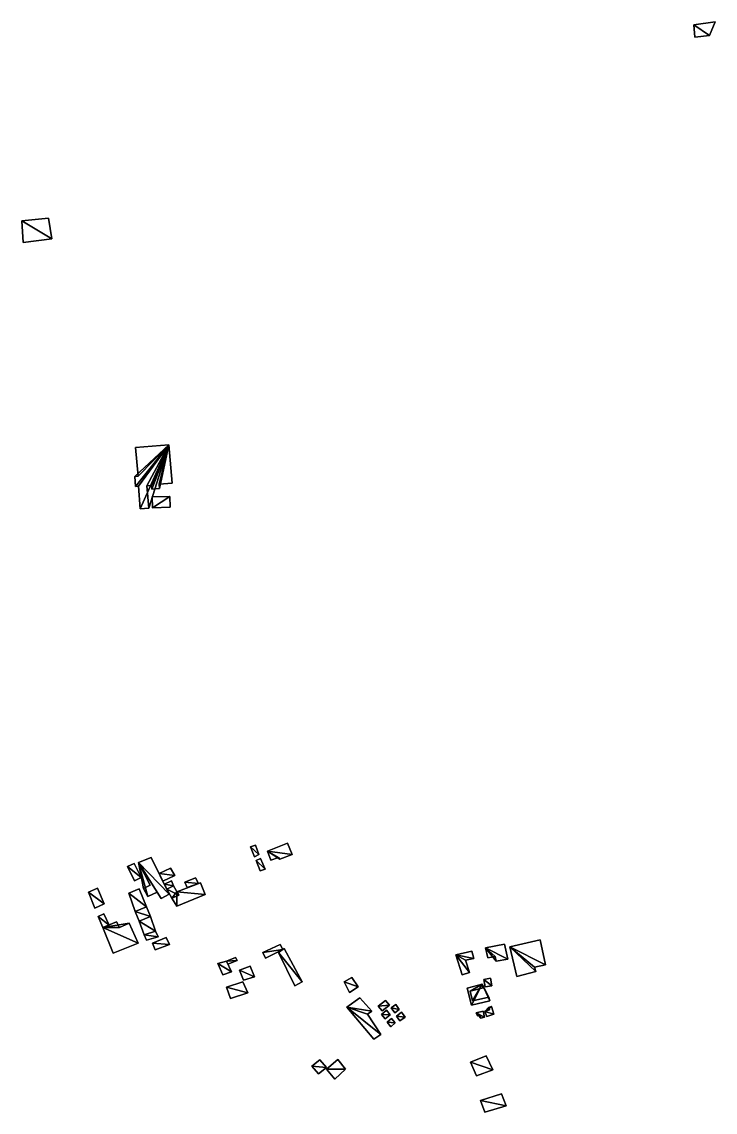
# Model space of a CAD drawing. Header units: metres. Extents: x -3947 to 4280, y -3529 to 2326.
# Drawn here: x -2013 to -1194, y -1935 to -648 of the extents above; entities that cross this region are included whole.
import ezdxf

# ---------------------------------------------------------------- set-up
doc = ezdxf.new("R2010")
doc.units = ezdxf.units.M

msp = doc.modelspace()

# ---------------------------------------------------------------- linework, layer by layer
at = {"layer": 'MUROS'}
for points in [[(-1194, -647.7), (-1219.2, -651.2), (-1219.2, -651.2, 5), (-1194, -647.7, 5)], [(-1219.2, -651.2), (-1217.9, -665.9), (-1217.9, -665.9, 5), (-1219.2, -651.2, 5)], [(-1200.6, -663.9), (-1194, -647.7), (-1194, -647.7, 5), (-1200.6, -663.9, 5)], [(-1217.9, -665.9), (-1200.6, -663.9), (-1200.6, -663.9, 5), (-1217.9, -665.9, 5)], [(-1981, -879.4), (-2012.7, -882.5), (-2012.7, -882.5, 5), (-1981, -879.4, 5)], [(-2012.7, -882.5), (-2011.1, -908.1), (-2011.1, -908.1, 5), (-2012.7, -882.5, 5)], [(-1977.4, -903.7), (-1981, -879.4), (-1981, -879.4, 5), (-1977.4, -903.7, 5)], [(-2011.1, -908.1), (-1977.4, -903.7), (-1977.4, -903.7, 5), (-2011.1, -908.1, 5)], [(-1839, -1146.8), (-1878.3, -1150), (-1878.3, -1150, 5), (-1839, -1146.8, 5)], [(-1878.3, -1150), (-1875.5, -1184), (-1875.5, -1184, 5), (-1878.3, -1150, 5)], [(-1835.3, -1192.1), (-1839, -1146.8), (-1839, -1146.8, 5), (-1835.3, -1192.1, 5)], [(-1875.5, -1184), (-1879.3, -1184.3), (-1879.3, -1184.3, 5), (-1875.5, -1184, 5)], [(-1879.3, -1184.3), (-1878.3, -1196.2), (-1878.3, -1196.2, 5), (-1879.3, -1184.3, 5)], [(-1878.3, -1196.2), (-1875, -1195.9), (-1875, -1195.9, 5), (-1878.3, -1196.2, 5)], [(-1875, -1195.9), (-1872.9, -1222.6), (-1872.9, -1222.6, 5), (-1875, -1195.9, 5)], [(-1865, -1195.3), (-1859.5, -1194.8), (-1859.5, -1194.8, 5), (-1865, -1195.3, 5)], [(-1862.8, -1221.8), (-1865, -1195.3), (-1865, -1195.3, 5), (-1862.8, -1221.8, 5)], [(-1859.5, -1194.8), (-1859.2, -1199.1), (-1859.2, -1199.1, 5), (-1859.5, -1194.8, 5)], [(-1850.5, -1193.3), (-1835.3, -1192.1), (-1835.3, -1192.1, 5), (-1850.5, -1193.3, 5)], [(-1850.1, -1198.4), (-1850.5, -1193.3), (-1850.5, -1193.3, 5), (-1850.1, -1198.4, 5)], [(-1859.2, -1199.1), (-1850.1, -1198.4), (-1850.1, -1198.4, 5), (-1859.2, -1199.1, 5)], [(-1858.9, -1208.5), (-1838.1, -1207.8), (-1838.1, -1207.8, 5), (-1858.9, -1208.5, 5)], [(-1858.4, -1221.5), (-1858.9, -1208.5), (-1858.9, -1208.5, 5), (-1858.4, -1221.5, 5)], [(-1838.1, -1207.8), (-1837.6, -1220.7), (-1837.6, -1220.7, 5), (-1838.1, -1207.8, 5)], [(-1872.9, -1222.6), (-1862.8, -1221.8), (-1862.8, -1221.8, 5), (-1872.9, -1222.6, 5)], [(-1837.6, -1220.7), (-1858.4, -1221.5), (-1858.4, -1221.5, 5), (-1837.6, -1220.7, 5)], [(-1742.6, -1621.5), (-1736.9, -1619.6), (-1736.9, -1619.6, 4.5), (-1742.6, -1621.5, 4.5)], [(-1736.9, -1619.6), (-1732.7, -1630.6), (-1732.7, -1630.6, 4.5), (-1736.9, -1619.6, 4.5)], [(-1699, -1617.2), (-1722.7, -1626.6), (-1722.7, -1626.6, 4.5), (-1699, -1617.2, 4.5)], [(-1693.6, -1630.6), (-1699, -1617.2), (-1699, -1617.2, 4.5), (-1693.6, -1630.6, 4.5)], [(-1875.1, -1640.1), (-1860, -1634.1), (-1860, -1634.1, 8), (-1875.1, -1640.1, 8)], [(-1860, -1634.1), (-1838.6, -1677.3), (-1838.6, -1677.3, 8), (-1860, -1634.1, 8)], [(-1738, -1633.1), (-1742.6, -1621.5), (-1742.6, -1621.5, 4.5), (-1738, -1633.1, 4.5)], [(-1732.7, -1630.6), (-1738, -1633.1), (-1738, -1633.1, 4.5), (-1732.7, -1630.6, 4.5)], [(-1722.7, -1626.6), (-1718.5, -1637.2), (-1718.5, -1637.2, 4.5), (-1722.7, -1626.6, 4.5)], [(-1718.5, -1637.2), (-1709.5, -1634), (-1709.5, -1634, 4.5), (-1718.5, -1637.2, 4.5)], [(-1709.5, -1634), (-1708, -1636.1), (-1708, -1636.1, 4.5), (-1709.5, -1634, 4.5)], [(-1708, -1636.1), (-1693.6, -1630.6), (-1693.6, -1630.6, 4.5), (-1708, -1636.1, 4.5)], [(-1880, -1641.1), (-1887.9, -1644.6), (-1887.9, -1644.6, 4.5), (-1880, -1641.1, 4.5)], [(-1887.9, -1644.6), (-1879.8, -1661.6), (-1879.8, -1661.6, 4.5), (-1887.9, -1644.6, 4.5)], [(-1871.6, -1657.8), (-1880, -1641.1), (-1880, -1641.1, 4.5), (-1871.6, -1657.8, 4.5)], [(-1861.2, -1666.7), (-1875.1, -1640.1), (-1875.1, -1640.1, 8), (-1861.2, -1666.7, 8)], [(-1850.7, -1652.7), (-1837, -1646.4), (-1837, -1646.4, 4.5), (-1850.7, -1652.7, 4.5)], [(-1837, -1646.4), (-1832, -1655.4), (-1832, -1655.4, 4.5), (-1837, -1646.4, 4.5)], [(-1736.1, -1637.4), (-1731, -1635), (-1731, -1635, 4.5), (-1736.1, -1637.4, 4.5)], [(-1731.3, -1649.9), (-1736.1, -1637.4), (-1736.1, -1637.4, 4.5), (-1731.3, -1649.9, 4.5)], [(-1731, -1635), (-1725.2, -1647.8), (-1725.2, -1647.8, 4.5), (-1731, -1635, 4.5)], [(-1879.8, -1661.6), (-1871.6, -1657.8), (-1871.6, -1657.8, 4.5), (-1879.8, -1661.6, 4.5)], [(-1846.3, -1661.8), (-1850.7, -1652.7), (-1850.7, -1652.7, 4.5), (-1846.3, -1661.8, 4.5)], [(-1832, -1655.4), (-1846.3, -1661.8), (-1846.3, -1661.8, 4.5), (-1832, -1655.4, 4.5)], [(-1807.6, -1658.1), (-1820.1, -1663), (-1820.1, -1663, 4.5), (-1807.6, -1658.1, 4.5)], [(-1804.2, -1664.6), (-1807.6, -1658.1), (-1807.6, -1658.1, 4.5), (-1804.2, -1664.6, 4.5)], [(-1725.2, -1647.8), (-1731.3, -1649.9), (-1731.3, -1649.9, 4.5), (-1725.2, -1647.8, 4.5)], [(-1934, -1674.9), (-1923.4, -1670.1), (-1923.4, -1670.1, 4.5), (-1934, -1674.9, 4.5)], [(-1923.4, -1670.1), (-1915.5, -1688.8), (-1915.5, -1688.8, 4.5), (-1923.4, -1670.1, 4.5)], [(-1874.2, -1671.1), (-1886.4, -1676.1), (-1886.4, -1676.1, 8), (-1874.2, -1671.1, 8)], [(-1865.3, -1692.2), (-1874.2, -1671.1), (-1874.2, -1671.1, 8), (-1865.3, -1692.2, 8)], [(-1869.1, -1670.6), (-1861.2, -1666.7), (-1861.2, -1666.7, 8), (-1869.1, -1670.6, 8)], [(-1863.8, -1679.9), (-1869.1, -1670.6), (-1869.1, -1670.6, 8), (-1863.8, -1679.9, 8)], [(-1844.4, -1665.6), (-1835.8, -1661.7), (-1835.8, -1661.7, 4.5), (-1844.4, -1665.6, 4.5)], [(-1841.6, -1671.3), (-1844.4, -1665.6), (-1844.4, -1665.6, 4.5), (-1841.6, -1671.3, 4.5)], [(-1841.6, -1671.3), (-1833.4, -1667.3), (-1833.4, -1667.3, 4.5), (-1841.6, -1671.3, 4.5)], [(-1833.4, -1667.3), (-1841.6, -1671.3), (-1841.6, -1671.3, 4.5), (-1833.4, -1667.3, 4.5)], [(-1835.5, -1681.9), (-1841.6, -1671.3), (-1841.6, -1671.3, 4.5), (-1835.5, -1681.9, 4.5)], [(-1835.8, -1661.7), (-1833.4, -1667.3), (-1833.4, -1667.3, 4.5), (-1835.8, -1661.7, 4.5)], [(-1833.4, -1667.3), (-1827.4, -1678.4), (-1827.4, -1678.4, 4.5), (-1833.4, -1667.3, 4.5)], [(-1829.5, -1674.4), (-1801.9, -1663.8), (-1801.9, -1663.8, 4.5), (-1829.5, -1674.4, 4.5)], [(-1820.1, -1663), (-1817.3, -1669.4), (-1817.3, -1669.4, 4.5), (-1820.1, -1663, 4.5)], [(-1817.3, -1669.4), (-1804.2, -1664.6), (-1804.2, -1664.6, 4.5), (-1817.3, -1669.4, 4.5)], [(-1801.9, -1663.8), (-1796.3, -1677.7), (-1796.3, -1677.7, 4.5), (-1801.9, -1663.8, 4.5)], [(-1926.3, -1693.9), (-1934, -1674.9), (-1934, -1674.9, 4.5), (-1926.3, -1693.9, 4.5)], [(-1886.4, -1676.1), (-1878.7, -1697.7), (-1878.7, -1697.7, 8), (-1886.4, -1676.1, 8)], [(-1853, -1675.1), (-1863.8, -1679.9), (-1863.8, -1679.9, 8), (-1853, -1675.1, 8)], [(-1848, -1682.3), (-1853, -1675.1), (-1853, -1675.1, 8), (-1848, -1682.3, 8)], [(-1838.6, -1677.3), (-1848, -1682.3), (-1848, -1682.3, 8), (-1838.6, -1677.3, 8)], [(-1835.5, -1681.9), (-1827.4, -1678.4), (-1827.4, -1678.4, 4.5), (-1835.5, -1681.9, 4.5)], [(-1827.4, -1678.4), (-1835.5, -1681.9), (-1835.5, -1681.9, 4.5), (-1827.4, -1678.4, 4.5)], [(-1829.6, -1691.5), (-1835.5, -1681.9), (-1835.5, -1681.9, 4.5), (-1829.6, -1691.5, 4.5)], [(-1796.3, -1677.7), (-1829.6, -1691.5), (-1829.6, -1691.5, 4.5), (-1796.3, -1677.7, 4.5)], [(-1827.4, -1678.4), (-1829.5, -1674.4), (-1829.5, -1674.4, 4.5), (-1827.4, -1678.4, 4.5)], [(-1915.5, -1688.8), (-1926.3, -1693.9), (-1926.3, -1693.9, 4.5), (-1915.5, -1688.8, 4.5)], [(-1878.7, -1697.7), (-1865.3, -1692.2), (-1865.3, -1692.2, 8), (-1878.7, -1697.7, 8)], [(-1865.3, -1692.2), (-1878.7, -1697.7), (-1878.7, -1697.7, 4.5), (-1865.3, -1692.2, 4.5)], [(-1878.7, -1697.7), (-1874.2, -1709), (-1874.2, -1709, 4.5), (-1878.7, -1697.7, 4.5)], [(-1860.9, -1703.7), (-1865.3, -1692.2), (-1865.3, -1692.2, 4.5), (-1860.9, -1703.7, 4.5)], [(-1922.4, -1703.6), (-1916, -1700.6), (-1916, -1700.6, 4.5), (-1922.4, -1703.6, 4.5)], [(-1917.1, -1716.8), (-1922.4, -1703.6), (-1922.4, -1703.6, 4.5), (-1917.1, -1716.8, 4.5)], [(-1917.1, -1716.8), (-1900.7, -1710.1), (-1900.7, -1710.1, 8), (-1917.1, -1716.8, 8)], [(-1916, -1700.6), (-1909.6, -1713.8), (-1909.6, -1713.8, 4.5), (-1916, -1700.6, 4.5)], [(-1900.7, -1710.1), (-1897.5, -1716.8), (-1897.5, -1716.8, 8), (-1900.7, -1710.1, 8)], [(-1860.9, -1703.7), (-1874.2, -1709), (-1874.2, -1709, 4.5), (-1860.9, -1703.7, 4.5)], [(-1874.2, -1709), (-1860.9, -1703.7), (-1860.9, -1703.7, 4.5), (-1874.2, -1709, 4.5)], [(-1874.2, -1709), (-1868.4, -1725.1), (-1868.4, -1725.1, 4.5), (-1874.2, -1709, 4.5)], [(-1854.9, -1720.8), (-1860.9, -1703.7), (-1860.9, -1703.7, 4.5), (-1854.9, -1720.8, 4.5)], [(-1909.6, -1713.8), (-1917.1, -1716.8), (-1917.1, -1716.8, 4.5), (-1909.6, -1713.8, 4.5)], [(-1904.8, -1747.1), (-1917.1, -1716.8), (-1917.1, -1716.8, 8), (-1904.8, -1747.1, 8)], [(-1897.5, -1716.8), (-1885.8, -1711.7), (-1885.8, -1711.7, 8), (-1897.5, -1716.8, 8)], [(-1885.8, -1711.7), (-1875.3, -1735.2), (-1875.3, -1735.2, 8), (-1885.8, -1711.7, 8)], [(-1868.4, -1725.1), (-1854.9, -1720.8), (-1854.9, -1720.8, 4.5), (-1868.4, -1725.1, 4.5)], [(-1854.9, -1720.8), (-1868.4, -1725.1), (-1868.4, -1725.1, 4.5), (-1854.9, -1720.8, 4.5)], [(-1851.8, -1727.5), (-1854.9, -1720.8), (-1854.9, -1720.8, 4.5), (-1851.8, -1727.5, 4.5)], [(-1875.3, -1735.2), (-1904.8, -1747.1), (-1904.8, -1747.1, 8), (-1875.3, -1735.2, 8)], [(-1868.4, -1725.1), (-1865.3, -1731.6), (-1865.3, -1731.6, 4.5), (-1868.4, -1725.1, 4.5)], [(-1865.3, -1731.6), (-1851.8, -1727.5), (-1851.8, -1727.5, 4.5), (-1865.3, -1731.6, 4.5)], [(-1842.2, -1728.5), (-1858.5, -1735.2), (-1858.5, -1735.2, 4.5), (-1842.2, -1728.5, 4.5)], [(-1858.5, -1735.2), (-1855.2, -1743.1), (-1855.2, -1743.1, 4.5), (-1858.5, -1735.2, 4.5)], [(-1855.2, -1743.1), (-1838.4, -1736.6), (-1838.4, -1736.6, 4.5), (-1855.2, -1743.1, 4.5)], [(-1838.4, -1736.6), (-1842.2, -1728.5), (-1842.2, -1728.5, 4.5), (-1838.4, -1736.6, 4.5)], [(-1707.5, -1736.7), (-1728.2, -1746.1), (-1728.2, -1746.1, 4.5), (-1707.5, -1736.7, 4.5)], [(-1704.6, -1742.7), (-1707.5, -1736.7), (-1707.5, -1736.7, 4.5), (-1704.6, -1742.7, 4.5)], [(-1465.1, -1740.7), (-1442.7, -1736.4), (-1442.7, -1736.4, 4.5), (-1465.1, -1740.7, 4.5)], [(-1442.7, -1736.4), (-1439, -1754.1), (-1439, -1754.1, 4.5), (-1442.7, -1736.4, 4.5)], [(-1436.6, -1739.6), (-1400.6, -1731.1), (-1400.6, -1731.1, 8), (-1436.6, -1739.6, 8)], [(-1400.6, -1731.1), (-1394.5, -1760.7), (-1394.5, -1760.7, 8), (-1400.6, -1731.1, 8)], [(-1728.2, -1746.1), (-1725.1, -1752.8), (-1725.1, -1752.8, 4.5), (-1728.2, -1746.1, 4.5)], [(-1725.1, -1752.8), (-1704.6, -1742.7), (-1704.6, -1742.7, 4.5), (-1725.1, -1752.8, 4.5)], [(-1703, -1741.5), (-1709.5, -1746.3), (-1709.5, -1746.3, 4.5), (-1703, -1741.5, 4.5)], [(-1709.5, -1746.3), (-1690.2, -1785.5), (-1690.2, -1785.5, 4.5), (-1709.5, -1746.3, 4.5)], [(-1681.8, -1780.9), (-1703, -1741.5), (-1703, -1741.5, 4.5), (-1681.8, -1780.9, 4.5)], [(-1481.5, -1744.4), (-1500.4, -1748.8), (-1500.4, -1748.8, 4.5), (-1481.5, -1744.4, 4.5)], [(-1500.4, -1748.8), (-1492.8, -1772.6), (-1492.8, -1772.6, 4.5), (-1500.4, -1748.8, 4.5)], [(-1479.1, -1753.1), (-1481.5, -1744.4), (-1481.5, -1744.4, 4.5), (-1479.1, -1753.1, 4.5)], [(-1462.4, -1752.4), (-1465.1, -1740.7), (-1465.1, -1740.7, 4.5), (-1462.4, -1752.4, 4.5)], [(-1428.4, -1774.3), (-1436.6, -1739.6), (-1436.6, -1739.6, 8), (-1428.4, -1774.3, 8)], [(-1771, -1756.4), (-1781.1, -1759.3), (-1781.1, -1759.3, 4.5), (-1771, -1756.4, 4.5)], [(-1781.1, -1759.3), (-1775.5, -1772.5), (-1775.5, -1772.5, 4.5), (-1781.1, -1759.3, 4.5)], [(-1771, -1756.4), (-1760.4, -1752.1), (-1760.4, -1752.1, 4.5), (-1771, -1756.4, 4.5)], [(-1765.2, -1769.1), (-1771, -1756.4), (-1771, -1756.4, 4.5), (-1765.2, -1769.1, 4.5)], [(-1769.4, -1759.9), (-1771, -1756.4), (-1771, -1756.4, 4.5), (-1769.4, -1759.9, 4.5)], [(-1758.5, -1755.7), (-1769.4, -1759.9), (-1769.4, -1759.9, 4.5), (-1758.5, -1755.7, 4.5)], [(-1760.4, -1752.1), (-1758.5, -1755.7), (-1758.5, -1755.7, 4.5), (-1760.4, -1752.1, 4.5)], [(-1743.1, -1762.2), (-1755.6, -1766.8), (-1755.6, -1766.8, 4.5), (-1743.1, -1762.2, 4.5)], [(-1738.1, -1774.7), (-1743.1, -1762.2), (-1743.1, -1762.2, 4.5), (-1738.1, -1774.7, 4.5)], [(-1488.9, -1755.3), (-1479.1, -1753.1), (-1479.1, -1753.1, 4.5), (-1488.9, -1755.3, 4.5)], [(-1484.2, -1769.9), (-1488.9, -1755.3), (-1488.9, -1755.3, 4.5), (-1484.2, -1769.9, 4.5)], [(-1453.8, -1750.7), (-1462.4, -1752.4), (-1462.4, -1752.4, 4.5), (-1453.8, -1750.7, 4.5)], [(-1452.5, -1756.2), (-1453.8, -1750.7), (-1453.8, -1750.7, 4.5), (-1452.5, -1756.2, 4.5)], [(-1439, -1754.1), (-1452.5, -1756.2), (-1452.5, -1756.2, 4.5), (-1439, -1754.1, 4.5)], [(-1394.5, -1760.7), (-1407.3, -1763.3), (-1407.3, -1763.3, 8), (-1394.5, -1760.7, 8)], [(-1775.5, -1772.5), (-1765.2, -1769.1), (-1765.2, -1769.1, 4.5), (-1775.5, -1772.5, 4.5)], [(-1755.6, -1766.8), (-1751, -1778.8), (-1751, -1778.8, 4.5), (-1755.6, -1766.8, 4.5)], [(-1751, -1778.8), (-1738.1, -1774.7), (-1738.1, -1774.7, 4.5), (-1751, -1778.8, 4.5)], [(-1623.1, -1775.7), (-1632.2, -1780.8), (-1632.2, -1780.8, 4.5), (-1623.1, -1775.7, 4.5)], [(-1615.7, -1786.6), (-1623.1, -1775.7), (-1623.1, -1775.7, 4.5), (-1615.7, -1786.6, 4.5)], [(-1492.8, -1772.6), (-1484.2, -1769.9), (-1484.2, -1769.9, 4.5), (-1492.8, -1772.6, 4.5)], [(-1405.8, -1768.5), (-1428.4, -1774.3), (-1428.4, -1774.3, 8), (-1405.8, -1768.5, 8)], [(-1407.3, -1763.3), (-1405.8, -1768.5), (-1405.8, -1768.5, 8), (-1407.3, -1763.3, 8)], [(-1751.8, -1780.9), (-1771.2, -1787.2), (-1771.2, -1787.2, 4.5), (-1751.8, -1780.9, 4.5)], [(-1771.2, -1787.2), (-1766.4, -1800.6), (-1766.4, -1800.6, 4.5), (-1771.2, -1787.2, 4.5)], [(-1746, -1793.9), (-1751.8, -1780.9), (-1751.8, -1780.9, 4.5), (-1746, -1793.9, 4.5)], [(-1690.2, -1785.5), (-1681.8, -1780.9), (-1681.8, -1780.9, 4.5), (-1690.2, -1785.5, 4.5)], [(-1632.2, -1780.8), (-1625.7, -1793.4), (-1625.7, -1793.4, 4.5), (-1632.2, -1780.8, 4.5)], [(-1625.7, -1793.4), (-1615.7, -1786.6), (-1615.7, -1786.6, 4.5), (-1625.7, -1793.4, 4.5)], [(-1486.9, -1788.3), (-1469, -1783.6), (-1469, -1783.6, 4.5), (-1486.9, -1788.3, 4.5)], [(-1481.8, -1808.1), (-1486.9, -1788.3), (-1486.9, -1788.3, 4.5), (-1481.8, -1808.1, 4.5)], [(-1467.8, -1787.8), (-1483.3, -1791.7), (-1483.3, -1791.7, 4.5), (-1467.8, -1787.8, 4.5)], [(-1469, -1783.6), (-1467.8, -1787.8), (-1467.8, -1787.8, 4.5), (-1469, -1783.6, 4.5)], [(-1467, -1777.9), (-1459.4, -1776.6), (-1459.4, -1776.6, 4.5), (-1467, -1777.9, 4.5)], [(-1465.7, -1786.7), (-1467, -1777.9), (-1467, -1777.9, 4.5), (-1465.7, -1786.7, 4.5)], [(-1457.9, -1785.3), (-1465.7, -1786.7), (-1465.7, -1786.7, 4.5), (-1457.9, -1785.3, 4.5)], [(-1459.4, -1776.6), (-1457.9, -1785.3), (-1457.9, -1785.3, 4.5), (-1459.4, -1776.6, 4.5)], [(-1766.4, -1800.6), (-1746, -1793.9), (-1746, -1793.9, 4.5), (-1766.4, -1800.6, 4.5)], [(-1628.9, -1810.5), (-1613.4, -1799.7), (-1613.4, -1799.7, 4.5), (-1628.9, -1810.5, 4.5)], [(-1613.4, -1799.7), (-1599.6, -1815.2), (-1599.6, -1815.2, 4.5), (-1613.4, -1799.7, 4.5)], [(-1483.3, -1791.7), (-1480.5, -1803.2), (-1480.5, -1803.2, 4.5), (-1483.3, -1791.7, 4.5)], [(-1480.5, -1803.2), (-1461.4, -1798.9), (-1461.4, -1798.9, 4.5), (-1480.5, -1803.2, 4.5)], [(-1461.4, -1798.9), (-1460.1, -1803.3), (-1460.1, -1803.3, 4.5), (-1461.4, -1798.9, 4.5)], [(-1597.2, -1848.6), (-1628.9, -1810.5), (-1628.9, -1810.5, 4.5), (-1597.2, -1848.6, 4.5)], [(-1583.4, -1802.8), (-1592, -1809.4), (-1592, -1809.4, 4.5), (-1583.4, -1802.8, 4.5)], [(-1592, -1809.4), (-1587.3, -1814.8), (-1587.3, -1814.8, 4.5), (-1592, -1809.4, 4.5)], [(-1582.2, -1814.2), (-1588.1, -1819.2), (-1588.1, -1819.2, 4.5), (-1582.2, -1814.2, 4.5)], [(-1587.3, -1814.8), (-1578.5, -1808.4), (-1578.5, -1808.4, 4.5), (-1587.3, -1814.8, 4.5)], [(-1578.5, -1808.4), (-1583.4, -1802.8), (-1583.4, -1802.8, 4.5), (-1578.5, -1808.4, 4.5)], [(-1577.7, -1819.7), (-1582.2, -1814.2), (-1582.2, -1814.2, 4.5), (-1577.7, -1819.7, 4.5)], [(-1571.2, -1807.6), (-1576.7, -1811.3), (-1576.7, -1811.3, 4.5), (-1571.2, -1807.6, 4.5)], [(-1576.7, -1811.3), (-1572.1, -1817.2), (-1572.1, -1817.2, 4.5), (-1576.7, -1811.3, 4.5)], [(-1572.1, -1817.2), (-1567.2, -1813.4), (-1567.2, -1813.4, 4.5), (-1572.1, -1817.2, 4.5)], [(-1567.2, -1813.4), (-1571.2, -1807.6), (-1571.2, -1807.6, 4.5), (-1567.2, -1813.4, 4.5)], [(-1460.1, -1803.3), (-1481.8, -1808.1), (-1481.8, -1808.1, 4.5), (-1460.1, -1803.3, 4.5)], [(-1460.5, -1813.9), (-1465.8, -1815.6), (-1465.8, -1815.6, 4.5), (-1460.5, -1813.9, 4.5)], [(-1458.3, -1809.9), (-1461.8, -1810.9), (-1461.8, -1810.9, 4.5), (-1458.3, -1809.9, 4.5)], [(-1461.8, -1810.9), (-1460.5, -1813.9), (-1460.5, -1813.9, 4.5), (-1461.8, -1810.9, 4.5)], [(-1455.3, -1818.9), (-1458.3, -1809.9), (-1458.3, -1809.9, 4.5), (-1455.3, -1818.9, 4.5)], [(-1599.6, -1815.2), (-1604.6, -1819), (-1604.6, -1819, 4.5), (-1599.6, -1815.2, 4.5)], [(-1604.6, -1819), (-1588.6, -1842.8), (-1588.6, -1842.8, 4.5), (-1604.6, -1819, 4.5)], [(-1588.1, -1819.2), (-1583.6, -1824.6), (-1583.6, -1824.6, 4.5), (-1588.1, -1819.2, 4.5)], [(-1583.6, -1824.6), (-1577.7, -1819.7), (-1577.7, -1819.7, 4.5), (-1583.6, -1824.6, 4.5)], [(-1576.1, -1823.9), (-1581.3, -1828.3), (-1581.3, -1828.3, 4.5), (-1576.1, -1823.9, 4.5)], [(-1572, -1829.1), (-1576.1, -1823.9), (-1576.1, -1823.9, 4.5), (-1572, -1829.1, 4.5)], [(-1564.3, -1816.6), (-1570.4, -1821.1), (-1570.4, -1821.1, 4.5), (-1564.3, -1816.6, 4.5)], [(-1570.4, -1821.1), (-1566.5, -1826.7), (-1566.5, -1826.7, 4.5), (-1570.4, -1821.1, 4.5)], [(-1566.5, -1826.7), (-1560, -1822.3), (-1560, -1822.3, 4.5), (-1566.5, -1826.7, 4.5)], [(-1560, -1822.3), (-1564.3, -1816.6), (-1564.3, -1816.6, 4.5), (-1560, -1822.3, 4.5)], [(-1468.1, -1815.2), (-1476.2, -1817.3), (-1476.2, -1817.3, 4.5), (-1468.1, -1815.2, 4.5)], [(-1476.2, -1817.3), (-1474.8, -1820.7), (-1474.8, -1820.7, 4.5), (-1476.2, -1817.3, 4.5)], [(-1474.8, -1820.7), (-1471.7, -1820.1), (-1471.7, -1820.1, 4.5), (-1474.8, -1820.7, 4.5)], [(-1471.7, -1820.1), (-1470.8, -1823.5), (-1470.8, -1823.5, 4.5), (-1471.7, -1820.1, 4.5)], [(-1470.8, -1823.5), (-1466.2, -1822.4), (-1466.2, -1822.4, 4.5), (-1470.8, -1823.5, 4.5)], [(-1466.2, -1822.4), (-1468.1, -1815.2), (-1468.1, -1815.2, 4.5), (-1466.2, -1822.4, 4.5)], [(-1465.8, -1815.6), (-1463.8, -1821.5), (-1463.8, -1821.5, 4.5), (-1465.8, -1815.6, 4.5)], [(-1463.8, -1821.5), (-1455.3, -1818.9), (-1455.3, -1818.9, 4.5), (-1463.8, -1821.5, 4.5)], [(-1581.3, -1828.3), (-1577, -1833.9), (-1577, -1833.9, 4.5), (-1581.3, -1828.3, 4.5)], [(-1577, -1833.9), (-1572, -1829.1), (-1572, -1829.1, 4.5), (-1577, -1833.9, 4.5)], [(-1588.6, -1842.8), (-1597.2, -1848.6), (-1597.2, -1848.6, 4.5), (-1588.6, -1842.8, 4.5)], [(-1660.7, -1872.9), (-1670.1, -1880.3), (-1670.1, -1880.3, 4.5), (-1660.7, -1872.9, 4.5)], [(-1653.1, -1881.9), (-1660.7, -1872.9), (-1660.7, -1872.9, 4.5), (-1653.1, -1881.9, 4.5)], [(-1653.1, -1883.7), (-1639.5, -1872.6), (-1639.5, -1872.6, 4.5), (-1653.1, -1883.7, 4.5)], [(-1639.5, -1872.6), (-1630.4, -1883.9), (-1630.4, -1883.9, 4.5), (-1639.5, -1872.6, 4.5)], [(-1464.6, -1868.1), (-1483.1, -1875.4), (-1483.1, -1875.4, 4.5), (-1464.6, -1868.1, 4.5)], [(-1483.1, -1875.4), (-1475.9, -1891.8), (-1475.9, -1891.8, 4.5), (-1483.1, -1875.4, 4.5)], [(-1456.7, -1884.5), (-1464.6, -1868.1), (-1464.6, -1868.1, 4.5), (-1456.7, -1884.5, 4.5)], [(-1670.1, -1880.3), (-1662.3, -1889.4), (-1662.3, -1889.4, 4.5), (-1670.1, -1880.3, 4.5)], [(-1662.3, -1889.4), (-1653.1, -1881.9), (-1653.1, -1881.9, 4.5), (-1662.3, -1889.4, 4.5)], [(-1643.1, -1895.6), (-1653.1, -1883.7), (-1653.1, -1883.7, 4.5), (-1643.1, -1895.6, 4.5)], [(-1630.4, -1883.9), (-1643.1, -1895.6), (-1643.1, -1895.6, 4.5), (-1630.4, -1883.9, 4.5)], [(-1475.9, -1891.8), (-1456.7, -1884.5), (-1456.7, -1884.5, 4.5), (-1475.9, -1891.8, 4.5)], [(-1446.4, -1912.8), (-1471.2, -1920.7), (-1471.2, -1920.7, 4.5), (-1446.4, -1912.8, 4.5)], [(-1440.9, -1926.9), (-1446.4, -1912.8), (-1446.4, -1912.8, 4.5), (-1440.9, -1926.9, 4.5)], [(-1471.2, -1920.7), (-1466.1, -1934.6), (-1466.1, -1934.6, 4.5), (-1471.2, -1920.7, 4.5)], [(-1466.1, -1934.6), (-1440.9, -1926.9), (-1440.9, -1926.9, 4.5), (-1466.1, -1934.6, 4.5)]]:
    msp.add_3dface(points, dxfattribs=at)
at = {"layer": 'TECHOS'}
for points in [[(-1219.2, -651.2, 5), (-1200.6, -663.9, 5), (-1194, -647.7, 5)], [(-1219.2, -651.2, 5), (-1217.9, -665.9, 5), (-1200.6, -663.9, 5)], [(-2012.7, -882.5, 5), (-1977.4, -903.7, 5), (-1981, -879.4, 5)], [(-2012.7, -882.5, 5), (-2011.1, -908.1, 5), (-1977.4, -903.7, 5)], [(-1839, -1146.8, 5), (-1875.5, -1184, 5), (-1879.3, -1184.3, 5)], [(-1839, -1146.8, 5), (-1879.3, -1184.3, 5), (-1878.3, -1196.2, 5)], [(-1839, -1146.8, 5), (-1878.3, -1150, 5), (-1875.5, -1184, 5)], [(-1839, -1146.8, 5), (-1878.3, -1196.2, 5), (-1875, -1195.9, 5)], [(-1839, -1146.8, 5), (-1875, -1195.9, 5), (-1872.9, -1222.6, 5)], [(-1839, -1146.8, 5), (-1872.9, -1222.6, 5), (-1862.8, -1221.8, 5)], [(-1839, -1146.8, 5), (-1862.8, -1221.8, 5), (-1865, -1195.3, 5)], [(-1839, -1146.8, 5), (-1865, -1195.3, 5), (-1859.5, -1194.8, 5)], [(-1839, -1146.8, 5), (-1859.5, -1194.8, 5), (-1859.2, -1199.1, 5)], [(-1839, -1146.8, 5), (-1859.2, -1199.1, 5), (-1850.1, -1198.4, 5)], [(-1839, -1146.8, 5), (-1850.1, -1198.4, 5), (-1850.5, -1193.3, 5)], [(-1839, -1146.8, 5), (-1850.5, -1193.3, 5), (-1835.3, -1192.1, 5)], [(-1838.1, -1207.8, 5), (-1858.4, -1221.5, 5), (-1858.9, -1208.5, 5)], [(-1838.1, -1207.8, 5), (-1837.6, -1220.7, 5), (-1858.4, -1221.5, 5)], [(-1742.6, -1621.5, 4.5), (-1736.9, -1619.6, 4.5), (-1732.7, -1630.6, 4.5)], [(-1722.7, -1626.6, 4.5), (-1693.6, -1630.6, 4.5), (-1699, -1617.2, 4.5)], [(-1875.1, -1640.1, 8), (-1860, -1634.1, 8), (-1838.6, -1677.3, 8)], [(-1742.6, -1621.5, 4.5), (-1732.7, -1630.6, 4.5), (-1738, -1633.1, 4.5)], [(-1722.7, -1626.6, 4.5), (-1718.5, -1637.2, 4.5), (-1709.5, -1634, 4.5)], [(-1722.7, -1626.6, 4.5), (-1709.5, -1634, 4.5), (-1708, -1636.1, 4.5)], [(-1722.7, -1626.6, 4.5), (-1708, -1636.1, 4.5), (-1693.6, -1630.6, 4.5)], [(-1887.9, -1644.6, 4.5), (-1871.6, -1657.8, 4.5), (-1880, -1641.1, 4.5)], [(-1887.9, -1644.6, 4.5), (-1879.8, -1661.6, 4.5), (-1871.6, -1657.8, 4.5)], [(-1875.1, -1640.1, 8), (-1838.6, -1677.3, 8), (-1848, -1682.3, 8)], [(-1875.1, -1640.1, 8), (-1848, -1682.3, 8), (-1853, -1675.1, 8)], [(-1875.1, -1640.1, 8), (-1853, -1675.1, 8), (-1863.8, -1679.9, 8)], [(-1875.1, -1640.1, 8), (-1863.8, -1679.9, 8), (-1869.1, -1670.6, 8)], [(-1875.1, -1640.1, 8), (-1869.1, -1670.6, 8), (-1861.2, -1666.7, 8)], [(-1850.7, -1652.7, 4.5), (-1837, -1646.4, 4.5), (-1832, -1655.4, 4.5)], [(-1736.1, -1637.4, 4.5), (-1731, -1635, 4.5), (-1725.2, -1647.8, 4.5)], [(-1736.1, -1637.4, 4.5), (-1725.2, -1647.8, 4.5), (-1731.3, -1649.9, 4.5)], [(-1850.7, -1652.7, 4.5), (-1832, -1655.4, 4.5), (-1846.3, -1661.8, 4.5)], [(-1820.1, -1663, 4.5), (-1804.2, -1664.6, 4.5), (-1807.6, -1658.1, 4.5)], [(-1934, -1674.9, 4.5), (-1923.4, -1670.1, 4.5), (-1915.5, -1688.8, 4.5)], [(-1886.4, -1676.1, 8), (-1865.3, -1692.2, 8), (-1874.2, -1671.1, 8)], [(-1844.4, -1665.6, 4.5), (-1835.8, -1661.7, 4.5), (-1833.4, -1667.3, 4.5)], [(-1844.4, -1665.6, 4.5), (-1833.4, -1667.3, 4.5), (-1841.6, -1671.3, 4.5)], [(-1841.6, -1671.3, 4.5), (-1833.4, -1667.3, 4.5), (-1827.4, -1678.4, 4.5)], [(-1841.6, -1671.3, 4.5), (-1827.4, -1678.4, 4.5), (-1835.5, -1681.9, 4.5)], [(-1829.5, -1674.4, 4.5), (-1801.9, -1663.8, 4.5), (-1796.3, -1677.7, 4.5)], [(-1820.1, -1663, 4.5), (-1817.3, -1669.4, 4.5), (-1804.2, -1664.6, 4.5)], [(-1934, -1674.9, 4.5), (-1915.5, -1688.8, 4.5), (-1926.3, -1693.9, 4.5)], [(-1886.4, -1676.1, 8), (-1878.7, -1697.7, 8), (-1865.3, -1692.2, 8)], [(-1829.5, -1674.4, 4.5), (-1829.6, -1691.5, 4.5), (-1835.5, -1681.9, 4.5)], [(-1829.5, -1674.4, 4.5), (-1835.5, -1681.9, 4.5), (-1827.4, -1678.4, 4.5)], [(-1829.5, -1674.4, 4.5), (-1796.3, -1677.7, 4.5), (-1829.6, -1691.5, 4.5)], [(-1878.7, -1697.7, 4.5), (-1860.9, -1703.7, 4.5), (-1865.3, -1692.2, 4.5)], [(-1878.7, -1697.7, 4.5), (-1874.2, -1709, 4.5), (-1860.9, -1703.7, 4.5)], [(-1922.4, -1703.6, 4.5), (-1916, -1700.6, 4.5), (-1909.6, -1713.8, 4.5)], [(-1922.4, -1703.6, 4.5), (-1909.6, -1713.8, 4.5), (-1917.1, -1716.8, 4.5)], [(-1917.1, -1716.8, 8), (-1900.7, -1710.1, 8), (-1897.5, -1716.8, 8)], [(-1874.2, -1709, 4.5), (-1854.9, -1720.8, 4.5), (-1860.9, -1703.7, 4.5)], [(-1874.2, -1709, 4.5), (-1868.4, -1725.1, 4.5), (-1854.9, -1720.8, 4.5)], [(-1917.1, -1716.8, 8), (-1897.5, -1716.8, 8), (-1885.8, -1711.7, 8)], [(-1917.1, -1716.8, 8), (-1885.8, -1711.7, 8), (-1875.3, -1735.2, 8)], [(-1917.1, -1716.8, 8), (-1875.3, -1735.2, 8), (-1904.8, -1747.1, 8)], [(-1868.4, -1725.1, 4.5), (-1851.8, -1727.5, 4.5), (-1854.9, -1720.8, 4.5)], [(-1868.4, -1725.1, 4.5), (-1865.3, -1731.6, 4.5), (-1851.8, -1727.5, 4.5)], [(-1858.5, -1735.2, 4.5), (-1838.4, -1736.6, 4.5), (-1842.2, -1728.5, 4.5)], [(-1858.5, -1735.2, 4.5), (-1855.2, -1743.1, 4.5), (-1838.4, -1736.6, 4.5)], [(-1728.2, -1746.1, 4.5), (-1704.6, -1742.7, 4.5), (-1707.5, -1736.7, 4.5)], [(-1465.1, -1740.7, 4.5), (-1442.7, -1736.4, 4.5), (-1439, -1754.1, 4.5)], [(-1436.6, -1739.6, 8), (-1400.6, -1731.1, 8), (-1394.5, -1760.7, 8)], [(-1728.2, -1746.1, 4.5), (-1725.1, -1752.8, 4.5), (-1704.6, -1742.7, 4.5)], [(-1709.5, -1746.3, 4.5), (-1681.8, -1780.9, 4.5), (-1703, -1741.5, 4.5)], [(-1709.5, -1746.3, 4.5), (-1690.2, -1785.5, 4.5), (-1681.8, -1780.9, 4.5)], [(-1500.4, -1748.8, 4.5), (-1479.1, -1753.1, 4.5), (-1481.5, -1744.4, 4.5)], [(-1500.4, -1748.8, 4.5), (-1492.8, -1772.6, 4.5), (-1484.2, -1769.9, 4.5)], [(-1500.4, -1748.8, 4.5), (-1484.2, -1769.9, 4.5), (-1488.9, -1755.3, 4.5)], [(-1500.4, -1748.8, 4.5), (-1488.9, -1755.3, 4.5), (-1479.1, -1753.1, 4.5)], [(-1465.1, -1740.7, 4.5), (-1439, -1754.1, 4.5), (-1452.5, -1756.2, 4.5)], [(-1465.1, -1740.7, 4.5), (-1452.5, -1756.2, 4.5), (-1453.8, -1750.7, 4.5)], [(-1465.1, -1740.7, 4.5), (-1453.8, -1750.7, 4.5), (-1462.4, -1752.4, 4.5)], [(-1436.6, -1739.6, 8), (-1394.5, -1760.7, 8), (-1407.3, -1763.3, 8)], [(-1436.6, -1739.6, 8), (-1407.3, -1763.3, 8), (-1405.8, -1768.5, 8)], [(-1436.6, -1739.6, 8), (-1405.8, -1768.5, 8), (-1428.4, -1774.3, 8)], [(-1781.1, -1759.3, 4.5), (-1765.2, -1769.1, 4.5), (-1771, -1756.4, 4.5)], [(-1781.1, -1759.3, 4.5), (-1775.5, -1772.5, 4.5), (-1765.2, -1769.1, 4.5)], [(-1771, -1756.4, 4.5), (-1760.4, -1752.1, 4.5), (-1758.5, -1755.7, 4.5)], [(-1771, -1756.4, 4.5), (-1758.5, -1755.7, 4.5), (-1769.4, -1759.9, 4.5)], [(-1755.6, -1766.8, 4.5), (-1738.1, -1774.7, 4.5), (-1743.1, -1762.2, 4.5)], [(-1755.6, -1766.8, 4.5), (-1751, -1778.8, 4.5), (-1738.1, -1774.7, 4.5)], [(-1632.2, -1780.8, 4.5), (-1615.7, -1786.6, 4.5), (-1623.1, -1775.7, 4.5)], [(-1771.2, -1787.2, 4.5), (-1746, -1793.9, 4.5), (-1751.8, -1780.9, 4.5)], [(-1771.2, -1787.2, 4.5), (-1766.4, -1800.6, 4.5), (-1746, -1793.9, 4.5)], [(-1632.2, -1780.8, 4.5), (-1625.7, -1793.4, 4.5), (-1615.7, -1786.6, 4.5)], [(-1469, -1783.6, 4.5), (-1481.8, -1808.1, 4.5), (-1486.9, -1788.3, 4.5)], [(-1469, -1783.6, 4.5), (-1467.8, -1787.8, 4.5), (-1483.3, -1791.7, 4.5)], [(-1469, -1783.6, 4.5), (-1483.3, -1791.7, 4.5), (-1480.5, -1803.2, 4.5)], [(-1469, -1783.6, 4.5), (-1460.1, -1803.3, 4.5), (-1481.8, -1808.1, 4.5)], [(-1469, -1783.6, 4.5), (-1480.5, -1803.2, 4.5), (-1461.4, -1798.9, 4.5)], [(-1469, -1783.6, 4.5), (-1461.4, -1798.9, 4.5), (-1460.1, -1803.3, 4.5)], [(-1467, -1777.9, 4.5), (-1459.4, -1776.6, 4.5), (-1457.9, -1785.3, 4.5)], [(-1467, -1777.9, 4.5), (-1457.9, -1785.3, 4.5), (-1465.7, -1786.7, 4.5)], [(-1628.9, -1810.5, 4.5), (-1613.4, -1799.7, 4.5), (-1599.6, -1815.2, 4.5)], [(-1628.9, -1810.5, 4.5), (-1599.6, -1815.2, 4.5), (-1604.6, -1819, 4.5)], [(-1628.9, -1810.5, 4.5), (-1604.6, -1819, 4.5), (-1588.6, -1842.8, 4.5)], [(-1628.9, -1810.5, 4.5), (-1588.6, -1842.8, 4.5), (-1597.2, -1848.6, 4.5)], [(-1592, -1809.4, 4.5), (-1578.5, -1808.4, 4.5), (-1583.4, -1802.8, 4.5)], [(-1592, -1809.4, 4.5), (-1587.3, -1814.8, 4.5), (-1578.5, -1808.4, 4.5)], [(-1588.1, -1819.2, 4.5), (-1577.7, -1819.7, 4.5), (-1582.2, -1814.2, 4.5)], [(-1576.7, -1811.3, 4.5), (-1567.2, -1813.4, 4.5), (-1571.2, -1807.6, 4.5)], [(-1576.7, -1811.3, 4.5), (-1572.1, -1817.2, 4.5), (-1567.2, -1813.4, 4.5)], [(-1465.8, -1815.6, 4.5), (-1455.3, -1818.9, 4.5), (-1458.3, -1809.9, 4.5)], [(-1465.8, -1815.6, 4.5), (-1458.3, -1809.9, 4.5), (-1461.8, -1810.9, 4.5)], [(-1465.8, -1815.6, 4.5), (-1461.8, -1810.9, 4.5), (-1460.5, -1813.9, 4.5)], [(-1588.1, -1819.2, 4.5), (-1583.6, -1824.6, 4.5), (-1577.7, -1819.7, 4.5)], [(-1581.3, -1828.3, 4.5), (-1572, -1829.1, 4.5), (-1576.1, -1823.9, 4.5)], [(-1570.4, -1821.1, 4.5), (-1560, -1822.3, 4.5), (-1564.3, -1816.6, 4.5)], [(-1570.4, -1821.1, 4.5), (-1566.5, -1826.7, 4.5), (-1560, -1822.3, 4.5)], [(-1476.2, -1817.3, 4.5), (-1466.2, -1822.4, 4.5), (-1468.1, -1815.2, 4.5)], [(-1476.2, -1817.3, 4.5), (-1474.8, -1820.7, 4.5), (-1471.7, -1820.1, 4.5)], [(-1476.2, -1817.3, 4.5), (-1471.7, -1820.1, 4.5), (-1470.8, -1823.5, 4.5)], [(-1476.2, -1817.3, 4.5), (-1470.8, -1823.5, 4.5), (-1466.2, -1822.4, 4.5)], [(-1465.8, -1815.6, 4.5), (-1463.8, -1821.5, 4.5), (-1455.3, -1818.9, 4.5)], [(-1581.3, -1828.3, 4.5), (-1577, -1833.9, 4.5), (-1572, -1829.1, 4.5)], [(-1670.1, -1880.3, 4.5), (-1653.1, -1881.9, 4.5), (-1660.7, -1872.9, 4.5)], [(-1653.1, -1883.7, 4.5), (-1639.5, -1872.6, 4.5), (-1630.4, -1883.9, 4.5)], [(-1483.1, -1875.4, 4.5), (-1456.7, -1884.5, 4.5), (-1464.6, -1868.1, 4.5)], [(-1483.1, -1875.4, 4.5), (-1475.9, -1891.8, 4.5), (-1456.7, -1884.5, 4.5)], [(-1670.1, -1880.3, 4.5), (-1662.3, -1889.4, 4.5), (-1653.1, -1881.9, 4.5)], [(-1653.1, -1883.7, 4.5), (-1630.4, -1883.9, 4.5), (-1643.1, -1895.6, 4.5)], [(-1471.2, -1920.7, 4.5), (-1440.9, -1926.9, 4.5), (-1446.4, -1912.8, 4.5)], [(-1471.2, -1920.7, 4.5), (-1466.1, -1934.6, 4.5), (-1440.9, -1926.9, 4.5)]]:
    msp.add_3dface(points, dxfattribs=at)

doc.saveas('drawing.dxf')
